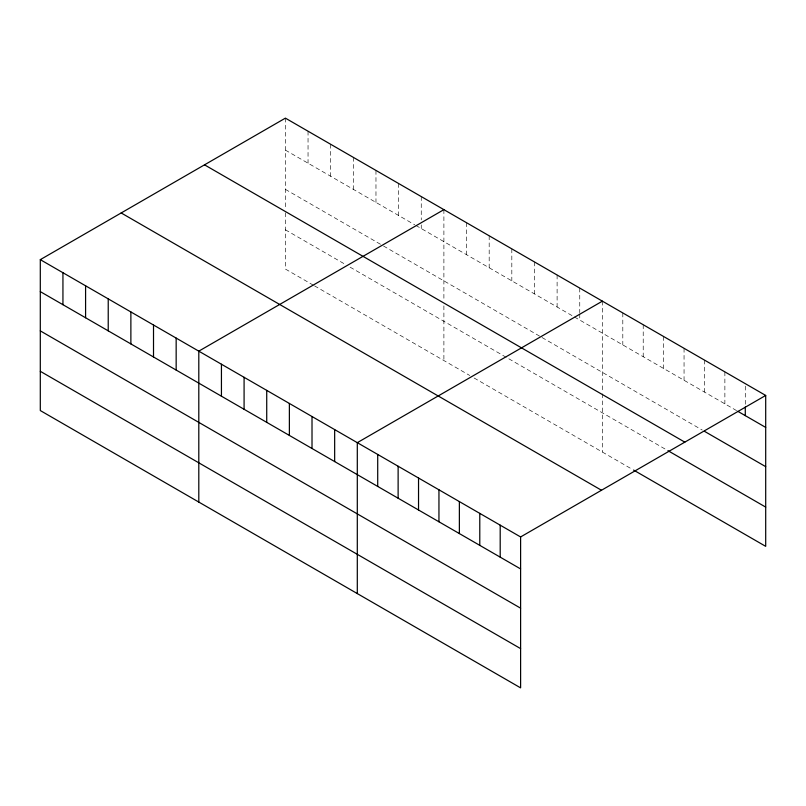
<?xml version="1.0" encoding="UTF-8"?>
<svg xmlns="http://www.w3.org/2000/svg" width="806" height="806" viewBox="0 0 806 806"><rect width="100%" height="100%" fill="white"/><g stroke="black" fill="none" stroke-linecap="round" stroke-linejoin="round"><path stroke-width="0.6" stroke-dasharray="4.03 3.02" d="M285.395 118.139L285.395 209.58M285.395 150.118L414.788 224.824M415.866 225.448L573.288 316.335M574.366 316.949L736.694 410.677M285.395 189.37L382.437 245.397M383.515 246.011L540.937 336.898M542.015 337.523L702.308 430.072M285.395 229.801L345.774 264.66M350.086 267.159L666.854 450.04M313.433 285.233L285.395 269.053L285.395 210.779M314.511 285.858L469.777 375.495M474.089 377.994L632.478 469.435M745.288 386.124L745.288 404.572M724.876 371.878L724.876 403.846M704.464 360.091L704.464 392.069M684.052 348.303L684.052 380.281M663.64 336.515L663.64 368.493M643.218 324.737L643.218 356.705M622.806 312.95L622.806 344.928M602.394 301.162L602.394 391.414M602.394 393.791L602.394 452.065M579.756 288.095L579.756 312.688M579.756 313.917L579.756 320.063M557.107 275.017L557.107 306.995M534.469 261.94L534.469 293.918M511.82 248.873L511.82 280.851M489.182 235.795L489.182 267.773M466.543 222.728L466.543 254.706M443.894 209.651L443.894 301.091M443.894 305.847L443.894 360.564M421.256 196.583L421.256 219.947M421.256 224.864L421.256 228.551M398.607 183.506L398.607 215.484M375.969 170.439L375.969 202.407M353.32 157.361L353.32 189.339M330.682 144.294L330.682 176.262M308.043 131.217L308.043 163.195"/><path stroke-width="1.21" d="M40.3 259.653L520.605 536.947L520.605 687.861L40.3 410.556L40.3 259.653L285.395 118.139L765.7 395.444L765.7 546.347L633.556 470.059M443.894 209.651L198.8 351.154L198.8 502.067M602.394 301.162L357.3 442.665L357.3 593.579M520.605 536.947L765.7 395.444M737.762 411.292L765.7 427.422M704.464 431.311L765.7 466.664M204.512 164.837L684.818 442.141M667.932 450.655L765.7 507.105M121.182 212.955L601.488 490.25M40.3 291.621L520.605 568.925M40.3 330.873L520.605 608.177M40.3 371.304L520.605 648.608M745.288 407.03L745.288 415.634M500.194 525.169L500.194 557.137M479.782 513.382L479.782 545.36M459.37 501.594L459.37 533.572M438.948 489.806L438.948 521.784M418.536 478.018L418.536 509.997M398.124 466.241L398.124 498.219M377.712 454.453L377.712 486.431M334.661 429.598L334.661 461.566M312.013 416.521L312.013 448.499M289.374 403.453L289.374 435.421M266.726 390.376L266.726 422.354M244.087 377.299L244.087 409.277M221.438 364.231L221.438 396.209M176.161 338.087L176.161 370.065M153.513 325.009L153.513 356.987M130.874 311.942L130.874 343.92M108.226 298.865L108.226 330.843M85.587 285.798L85.587 317.765M62.939 272.72L62.939 304.698"/></g></svg>
